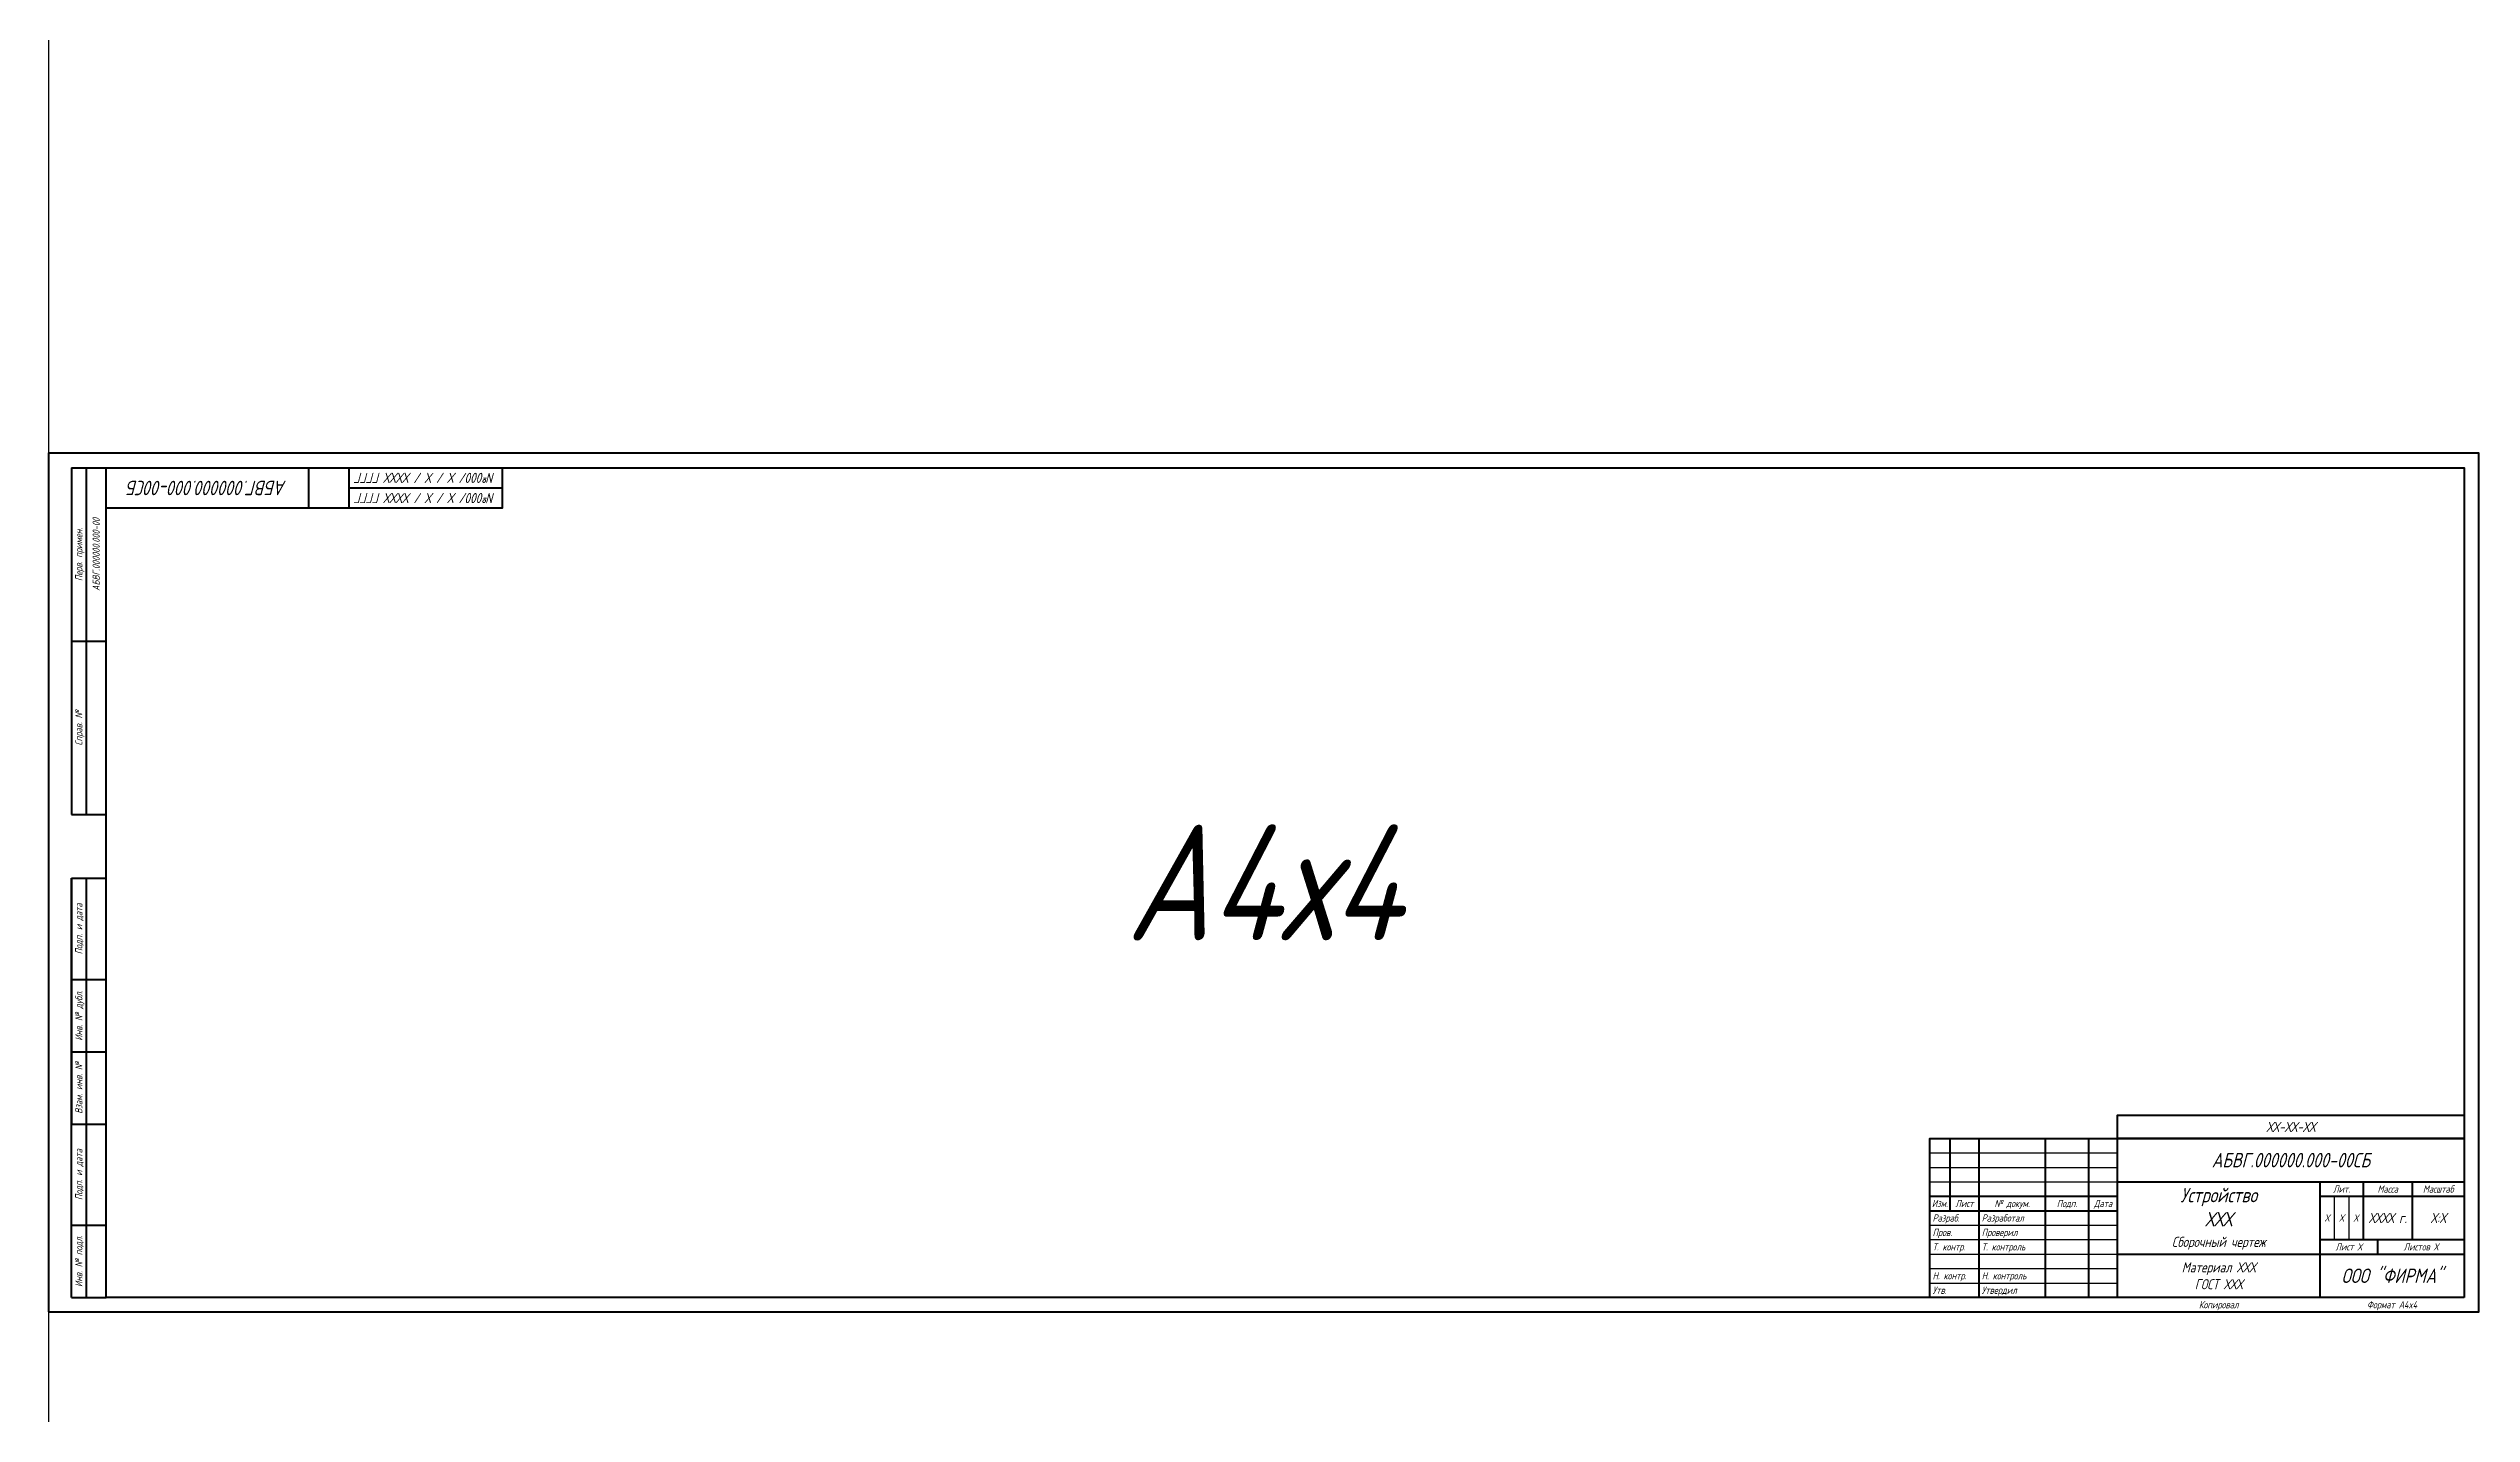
# Model space of a CAD drawing. Header units: inches. Extents: x 0 to 5320, y -3514 to 0.
# Drawn here: x 0 to 838, y -1817 to -1345 of the extents above; entities that cross this region are included whole.
import ezdxf

# ---------------------------------------------------------------- set-up
doc = ezdxf.new("R2010")
doc.units = ezdxf.units.IN
doc.header["$MEASUREMENT"] = 0
doc.layers.get('Defpoints').update_dxf_attribs({"color": 30})
doc.styles.add('GOST_A_05.0', font='GOST_A.TTF', dxfattribs={"height": 5})
doc.styles.add('GOST_A_40.0', font='GOST_A.TTF', dxfattribs={"height": 40})
doc.styles.add('GOST_B_02.5', font='GOST_A.TTF', dxfattribs={"height": 2.5})
doc.styles.add('GOST_B_03.5', font='GOST_A.TTF', dxfattribs={"height": 3.5})

msp = doc.modelspace()

# ---------------------------------------------------------------- linework, layer by layer
for p, q in [((0, 0), (0, -3514)), ((691, -1722), (706, -1722))]:
    msp.add_line(p, q)
at = {"lineweight": 50}
for p, q in [((8, -1490), (8, -1610)), ((8, -1490), (20, -1490)), ((13, -1490), (13, -1610)), ((90, -1490), (90, -1504)), ((104, -1490), (104, -1504)), ((104, -1497), (157, -1497)), ((8, -1550), (20, -1550)), ((8, -1610), (20, -1610)), ((8, -1777), (8, -1632)), ((8, -1632), (8, -1717)), ((8, -1632), (20, -1632)), ((13, -1632), (13, -1777)), ((8, -1667), (20, -1667)), ((8, -1692), (20, -1692)), ((8, -1717), (20, -1717)), ((658, -1722), (658, -1747)), ((668, -1722), (668, -1777)), ((691, -1722), (691, -1777)), ((706, -1722), (706, -1777)), ((651, -1742), (716, -1742)), ((716, -1737), (836, -1737)), ((786, -1737), (786, -1777)), ((786, -1742), (836, -1742)), ((801, -1737), (801, -1757)), ((818, -1737), (818, -1757)), ((8, -1752), (20, -1752)), ((651, -1747), (716, -1747)), ((786, -1757), (836, -1757)), ((806, -1757), (806, -1762)), ((716, -1762), (836, -1762)), ((8, -1777), (20, -1777))]:
    msp.add_line(p, q, dxfattribs=at)
at = {"lineweight": 25}
for p, q in [((651, -1727), (716, -1727)), ((651, -1732), (716, -1732)), ((651, -1737), (716, -1737)), ((791, -1742), (791, -1757)), ((796, -1742), (796, -1757)), ((651, -1752), (716, -1752)), ((651, -1757), (716, -1757)), ((651, -1762), (716, -1762)), ((651, -1767), (716, -1767)), ((651, -1772), (716, -1772))]:
    msp.add_line(p, q, dxfattribs=at)
at = {"lineweight": 50}
for points in [[(836, -1777), (20, -1777), (20, -1490), (836, -1490)], [(20, -1490), (157, -1490), (157, -1504), (20, -1504)], [(836, -1722), (716, -1722), (716, -1714), (836, -1714)], [(836, -1777), (651, -1777), (651, -1722), (836, -1722)], [(836, -1777), (716, -1777), (716, -1722), (836, -1722)]]:
    msp.add_lwpolyline(points, close=True, dxfattribs=at)
at = {"layer": 'Defpoints', "lineweight": 50}
msp.add_lwpolyline([(0, -1782), (841, -1782), (841, -1485), (0, -1485)], close=True, dxfattribs=at)

# ---------------------------------------------------------------- texts
at = {"color": 1, "lineweight": 13}
for s, insert, char_height, width, attachment_point, rotation, style in [('{\\fGOST type A|b0|i1|c204|p34;№000/ Х / Х / ХХХХ ГГГГ}', (130.5, -1493.5), 3.5, 53, 5, 180, 'GOST_B_03.5'), ('{\\fGOST type A|b0|i1|c204|p34;АБВГ.000000.000-00СБ}', (55, -1497), 5, 70, 5, 180, 'GOST_A_05.0'), ('{\\fGOST type A|b0|i1|c204|p34;№000/ Х / Х / ХХХХ ГГГГ}', (130.5, -1500.5), 3.5, 53, 5, 180, 'GOST_B_03.5'), ('{\\fGOST type A|b0|i1|c204|p34;АБВГ.000000.000-00}', (15.25, -1520), 2.5, 60, 2, 90, 'GOST_B_02.5')]:
    msp.add_mtext(s, dxfattribs=dict(at, insert=insert, char_height=char_height, width=width, attachment_point=attachment_point, rotation=rotation, style=style))
at = {"lineweight": 13, "char_height": 2.5, "attachment_point": 2, "rotation": 90, "style": 'GOST_B_02.5'}
for s, insert, width in [('{\\fGOST type A|b0|i1|c204|p34;Перв. примен.}', (9.25, -1520), 60), ('{\\fGOST type A|b0|i1|c204|p34;Справ. №}', (9.25, -1580), 60), ('{\\fGOST type A|b0|i1|c204|p34;Подп. и дата}', (9.25, -1649.5), 35), ('{\\fGOST type A|b0|i1|c204|p34;Инв. № дубл.}', (9.25, -1679.5), 25), ('{\\fGOST type A|b0|i1|c204|p34;Взам. инв. №}', (9.25, -1704.5), 25), ('{\\fGOST type A|b0|i1|c204|p34;Подп. и дата}', (9.25, -1734.5), 35), ('{\\fGOST type A|b0|i1|c204|p34;Инв. № подл.}', (9.25, -1764.5), 25)]:
    msp.add_mtext(s, dxfattribs=dict(at, insert=insert, width=width))
at = {"color": 1, "lineweight": 13}
for s, insert, char_height, width, attachment_point, style in [('{\\fGOST type A|b0|i1|c204|p34;ХХ-ХХ-ХХ}', (776, -1718), 3.5, 120, 5, 'GOST_B_03.5'), ('{\\fGOST type A|b0|i1|c204|p34;АБВГ.000000.000-00СБ}', (776, -1729.5), 5, 120, 5, 'GOST_A_05.0'), ('{\\fGOST type A|b0|i1|c204|p34;Устройство\\PХХХ}', (751, -1745.75), 5, 70, 5, 'GOST_A_05.0'), ('{\\fGOST type A|b0|i1|c204|p34;Разработал}', (669, -1748.25), 2.5, 22, 1, 'GOST_B_02.5'), ('{\\fGOST type A|b0|i1|c204|p34;Х}', (788.5, -1749.5), 2.5, 5, 5, 'GOST_B_02.5'), ('{\\fGOST type A|b0|i1|c204|p34;Х}', (793.5, -1749.5), 2.5, 5, 5, 'GOST_B_02.5'), ('{\\fGOST type A|b0|i1|c204|p34;Х}', (798.5, -1749.5), 2.5, 5, 5, 'GOST_B_02.5'), ('{\\fGOST type A|b0|i1|c204|p34;ХХХХ г.}', (809.5, -1749.5), 3.5, 17, 5, 'GOST_B_03.5'), ('{\\fGOST type A|b0|i1|c204|p34;Х:Х}', (827, -1749.5), 3.5, 18, 5, 'GOST_B_03.5'), ('{\\fGOST type A|b0|i1|c204|p34;Проверил}', (669, -1753.25), 2.5, 22, 1, 'GOST_B_02.5'), ('{\\fGOST type A|b0|i1|c204|p34;Т. контроль}', (669, -1758.25), 2.5, 22, 1, 'GOST_B_02.5'), ('{\\fGOST type A|b0|i1|c204|p34;Лист Х}', (796, -1758.25), 2.5, 20, 2, 'GOST_B_02.5'), ('{\\fGOST type A|b0|i1|c204|p34;Листов Х}', (821, -1758.25), 2.5, 30, 2, 'GOST_B_02.5'), ('{\\fGOST type A|b0|i1|c204|p34;Н. контроль}', (669, -1768.25), 2.5, 22, 1, 'GOST_B_02.5'), ('{\\fGOST type A|b0|i1|c204|p34;Материал ХХХ\\PГОСТ ХХХ}', (751, -1769.5), 3.5, 70, 5, 'GOST_B_03.5'), ('{\\fGOST type A|b0|i1|c204|p34;ООО "ФИРМА"}', (811, -1769.5), 5, 50, 5, 'GOST_A_05.0'), ('{\\fGOST type A|b0|i1|c204|p34;Утвердил}', (669, -1773.25), 2.5, 22, 1, 'GOST_B_02.5')]:
    msp.add_mtext(s, dxfattribs=dict(at, insert=insert, char_height=char_height, width=width, attachment_point=attachment_point, style=style))
at = {"lineweight": 13}
for s, insert, char_height, width, attachment_point, style in [('{\\fGOST type A|b0|i1|c204|p34;Изм.}', (654.5, -1743.25), 2.5, 7, 2, 'GOST_B_02.5'), ('{\\fGOST type A|b0|i1|c204|p34;Лист}', (663, -1743.25), 2.5, 10, 2, 'GOST_B_02.5'), ('{\\fGOST type A|b0|i1|c204|p34;№ докум.}', (679.5, -1743.25), 2.5, 23, 2, 'GOST_B_02.5'), ('{\\fGOST type A|b0|i1|c204|p34;Подп.}', (698.5, -1743.25), 2.5, 15, 2, 'GOST_B_02.5'), ('{\\fGOST type A|b0|i1|c204|p34;Дата}', (711, -1743.25), 2.5, 10, 2, 'GOST_B_02.5'), ('{\\fGOST type A|b0|i1|c204|p34;Лит.}', (793.5, -1738.25), 2.5, 15, 2, 'GOST_B_02.5'), ('{\\fGOST type A|b0|i1|c204|p34;Масса}', (809.5, -1738.25), 2.5, 17, 2, 'GOST_B_02.5'), ('{\\fGOST type A|b0|i1|c204|p34;Масштаб}', (827, -1738.25), 2.5, 18, 2, 'GOST_B_02.5'), ('{\\fGOST type A|b0|i1|c204|p34;Разраб.}', (652, -1748.25), 2.5, 16, 1, 'GOST_B_02.5'), ('{\\fGOST type A|b0|i1|c204|p34;Пров.}', (652, -1753.25), 2.5, 16, 1, 'GOST_B_02.5'), ('{\\fGOST type A|b0|i1|c204|p34;Т. контр.}', (652, -1758.25), 2.5, 16, 1, 'GOST_B_02.5'), ('{\\fGOST type A|b0|i1|c204|p34;Сборочный чертеж}', (751, -1758.25), 3.5, 70, 5, 'GOST_B_03.5'), ('{\\fGOST type A|b0|i1|c204|p34;Н. контр.}', (652, -1768.25), 2.5, 16, 1, 'GOST_B_02.5'), ('{\\fGOST type A|b0|i1|c204|p34;Утв.}', (652, -1773.25), 2.5, 16, 1, 'GOST_B_02.5'), ('{\\fGOST type A|b0|i1|c204|p34;Копировал}', (751, -1778.25), 2.5, 70, 2, 'GOST_B_02.5'), ('{\\fGOST type A|b0|i1|c204|p34;Формат А4x4}', (811, -1778.25), 2.5, 50, 2, 'GOST_B_02.5')]:
    msp.add_mtext(s, dxfattribs=dict(at, insert=insert, char_height=char_height, width=width, attachment_point=attachment_point, style=style))
at = {"layer": 'Defpoints', "lineweight": 13, "insert": (420.5, -1633.5), "char_height": 40, "width": 841, "attachment_point": 5, "style": 'GOST_A_40.0'}
msp.add_mtext('{\\fGOST type A|b0|i1|c204|p34;A4х4}', dxfattribs=at)

doc.saveas('drawing.dxf')
